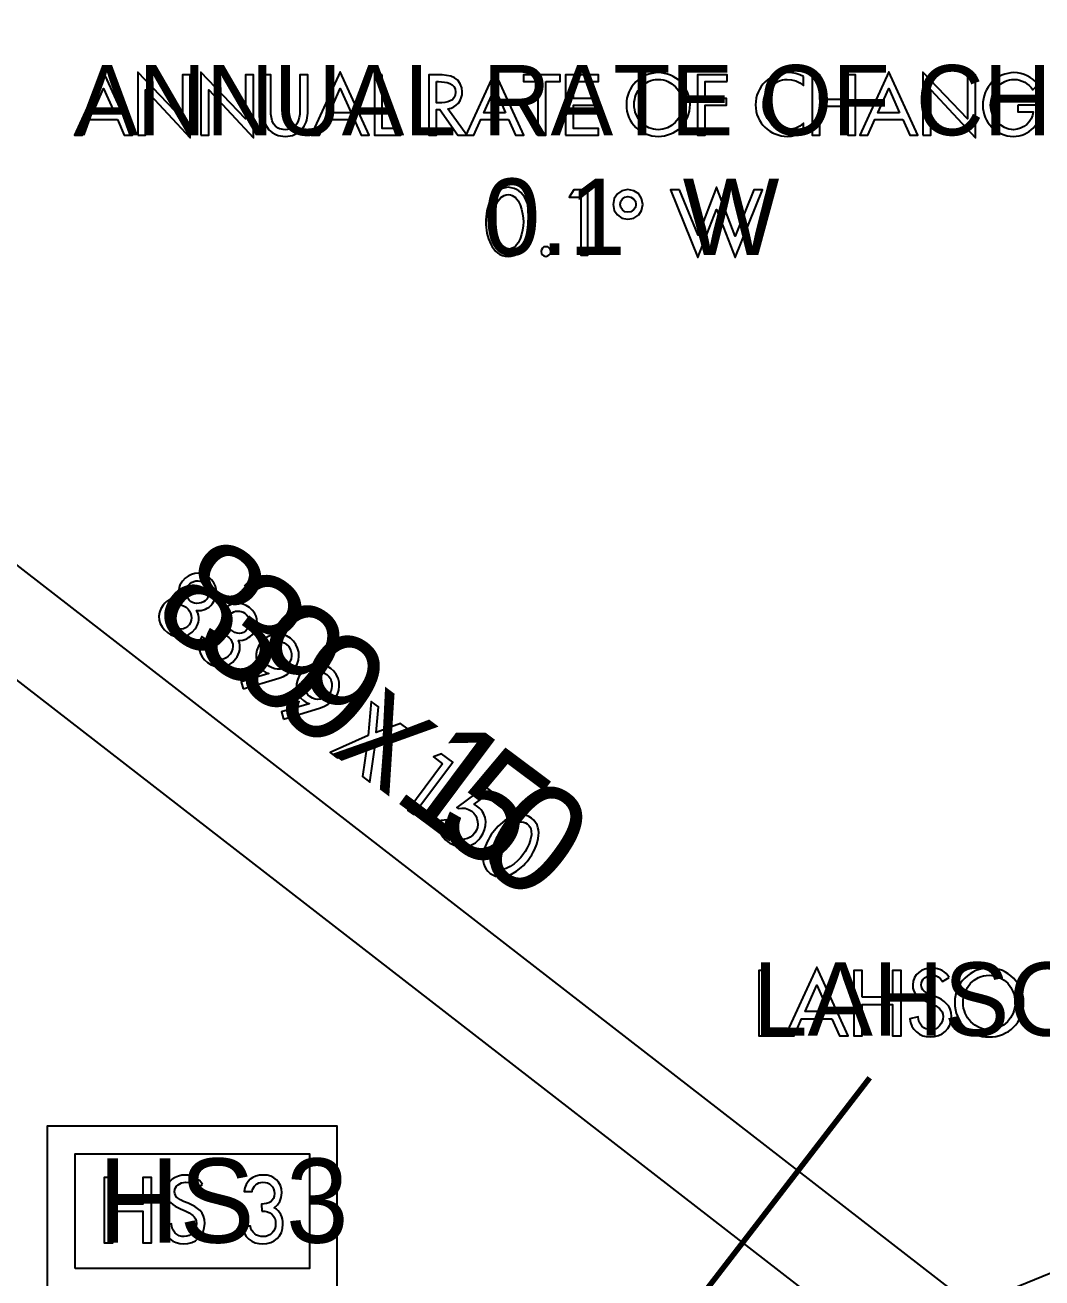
# Model space of a CAD drawing. Extents: x 0.08 to 5.7, y 0.31 to 7.95.
# Drawn here: x 2.559 to 3.551, y 3.795 to 5.017 of the extents above; entities that cross this region are included whole.
import ezdxf

# ---------------------------------------------------------------- set-up
doc = ezdxf.new("R2010")
doc.units = 0
doc.layers.get('0').update_dxf_attribs({"linetype": 'CONTINUOUS'})

msp = doc.modelspace()

# ---------------------------------------------------------------- linework, layer by layer
at = {"color": 0}
for points in [[(4.39914, 3.05724), (0.432943, 6.13363), (0.378907, 6.06267), (4.34625, 2.98628)], [(2.64947, 4.92513), (2.65608, 4.90989), (2.66417, 4.90989), (2.63585, 4.97179), (2.60736, 4.90989), (2.6154, 4.90989), (2.62207, 4.92513), (2.64947, 4.92513)], [(2.66917, 4.90989), (2.67681, 4.90989), (2.67681, 4.95432), (2.72043, 4.9075), (2.72043, 4.96875), (2.71278, 4.96875), (2.71278, 4.92583), (2.66917, 4.97151), (2.66917, 4.90989)], [(2.73085, 4.90989), (2.7385, 4.90989), (2.7385, 4.95432), (2.78207, 4.9075), (2.78207, 4.96875), (2.77447, 4.96875), (2.77447, 4.92583), (2.73085, 4.97151), (2.73085, 4.90989)], [(2.79139, 4.96875), (2.79139, 4.93153), (2.79139, 4.92914), (2.79167, 4.92681), (2.79221, 4.92458), (2.79292, 4.92253), (2.79471, 4.91862), (2.79719, 4.91525), (2.80029, 4.91249), (2.80404, 4.91054), (2.8061, 4.90972), (2.80832, 4.90918), (2.81071, 4.9089), (2.81321, 4.90875), (2.81554, 4.9089), (2.81793, 4.90918), (2.82015, 4.90972), (2.82221, 4.91054), (2.82596, 4.91249), (2.82915, 4.91525), (2.83165, 4.91862), (2.8335, 4.92253), (2.83415, 4.92458), (2.83458, 4.92681), (2.83485, 4.92914), (2.83501, 4.93153), (2.83501, 4.96875), (2.82736, 4.96875), (2.82736, 4.93403), (2.82721, 4.93039), (2.82667, 4.92708), (2.82585, 4.92389), (2.82443, 4.92096), (2.82264, 4.91872), (2.82015, 4.91694), (2.81862, 4.91624), (2.81694, 4.91569), (2.81515, 4.91542), (2.81321, 4.91525), (2.81108, 4.91542), (2.80931, 4.91569), (2.80761, 4.91624), (2.8061, 4.91694), (2.80376, 4.91872), (2.80181, 4.92096), (2.8004, 4.92389), (2.79958, 4.92708), (2.79915, 4.93039), (2.79904, 4.93403), (2.79904, 4.96875), (2.79139, 4.96875)], [(2.88043, 4.92513), (2.88721, 4.90989), (2.89513, 4.90989), (2.86681, 4.97179), (2.83849, 4.90989), (2.8464, 4.90989), (2.85319, 4.92513), (2.88043, 4.92513)], [(2.90776, 4.96875), (2.90013, 4.96875), (2.90013, 4.90989), (2.92583, 4.90989), (2.92583, 4.91639), (2.90776, 4.91639), (2.90776, 4.96875)], [(2.97179, 4.93571), (2.97487, 4.93642), (2.97765, 4.93767), (2.97999, 4.93929), (2.9821, 4.94125), (2.98361, 4.94374), (2.98486, 4.9464), (2.98557, 4.94933), (2.98583, 4.95221), (2.98529, 4.95628), (2.98389, 4.96012), (2.98156, 4.96349), (2.97835, 4.96599), (2.97461, 4.9675), (2.97054, 4.96832), (2.96636, 4.96875), (2.96235, 4.96875), (2.95307, 4.96875), (2.95307, 4.90989), (2.96072, 4.90989), (2.96072, 4.935), (2.96386, 4.935), (2.98156, 4.90989), (2.99029, 4.90989), (2.97179, 4.93571)], [(3.03108, 4.92513), (3.03792, 4.90989), (3.04585, 4.90989), (3.01753, 4.97179), (2.98915, 4.90989), (2.99707, 4.90989), (3.0039, 4.92513), (3.03108, 4.92513)], [(3.06722, 4.96224), (3.08128, 4.96224), (3.08128, 4.96875), (3.04557, 4.96875), (3.04557, 4.96224), (3.05957, 4.96224), (3.05957, 4.90989), (3.06722, 4.90989), (3.06722, 4.96224)], [(3.08664, 4.90989), (3.11876, 4.90989), (3.11876, 4.91639), (3.09429, 4.91639), (3.09429, 4.93929), (3.11806, 4.93929), (3.11806, 4.94586), (3.09429, 4.94586), (3.09429, 4.96224), (3.11876, 4.96224), (3.11876, 4.96875), (3.08664, 4.96875), (3.08664, 4.90989)], [(3.17692, 4.97097), (3.17389, 4.97081), (3.17085, 4.97026), (3.16792, 4.96957), (3.16499, 4.96847), (3.16237, 4.96724), (3.15972, 4.96571), (3.15733, 4.96386), (3.15517, 4.96197), (3.15321, 4.95975), (3.15126, 4.95736), (3.14974, 4.95469), (3.14849, 4.9521), (3.14735, 4.94917), (3.14654, 4.94613), (3.14611, 4.94303), (3.146, 4.93989), (3.14611, 4.93653), (3.14654, 4.93332), (3.14735, 4.93028), (3.14833, 4.92736), (3.14974, 4.92469), (3.15126, 4.9221), (3.15306, 4.91971), (3.15517, 4.91749), (3.15733, 4.91558), (3.15972, 4.9139), (3.16222, 4.91238), (3.16499, 4.91114), (3.16775, 4.91015), (3.17085, 4.90929), (3.17389, 4.9089), (3.17692, 4.90875), (3.18012, 4.9089), (3.18321, 4.90929), (3.18608, 4.91015), (3.18901, 4.91114), (3.19168, 4.91238), (3.19428, 4.9139), (3.19667, 4.91558), (3.19889, 4.91749), (3.20096, 4.91971), (3.20281, 4.9221), (3.20432, 4.92469), (3.20557, 4.92736), (3.20665, 4.93028), (3.20751, 4.93332), (3.2079, 4.93653), (3.20806, 4.93989), (3.2079, 4.94303), (3.20736, 4.94613), (3.20665, 4.94917), (3.20557, 4.9521), (3.20432, 4.95469), (3.20264, 4.95736), (3.20085, 4.95975), (3.19889, 4.96197), (3.19667, 4.96386), (3.19417, 4.96571), (3.19168, 4.96724), (3.18892, 4.96847), (3.18608, 4.96957), (3.18321, 4.97026), (3.18012, 4.97081), (3.17692, 4.97097)], [(3.17692, 4.91525), (3.17458, 4.91542), (3.17236, 4.91585), (3.17014, 4.91639), (3.16792, 4.91721), (3.16401, 4.91943), (3.16054, 4.92236), (3.15767, 4.926), (3.15543, 4.93012), (3.15457, 4.93251), (3.15403, 4.93485), (3.1536, 4.93733), (3.1536, 4.93989), (3.1536, 4.94239), (3.15403, 4.94472), (3.15457, 4.9471), (3.15528, 4.94933), (3.15733, 4.95344), (3.16015, 4.95708), (3.16347, 4.96012), (3.16749, 4.96251), (3.16971, 4.96332), (3.1721, 4.96386), (3.17443, 4.96431), (3.17692, 4.96446), (3.17958, 4.96431), (3.18197, 4.96386), (3.18431, 4.96332), (3.18653, 4.96251), (3.19043, 4.96012), (3.1939, 4.95708), (3.19667, 4.95344), (3.19874, 4.94933), (3.19943, 4.9471), (3.19997, 4.94472), (3.20031, 4.94239), (3.20042, 4.93989), (3.20031, 4.93733), (3.19997, 4.93485), (3.19933, 4.93251), (3.19862, 4.93012), (3.1964, 4.926), (3.19347, 4.92236), (3.19, 4.91943), (3.18599, 4.91721), (3.18386, 4.91639), (3.18164, 4.91585), (3.17931, 4.91542), (3.17692, 4.91525)], [(3.24414, 4.96224), (3.24414, 4.96875), (3.21528, 4.96875), (3.21528, 4.90989), (3.22293, 4.90989), (3.22293, 4.93929), (3.24349, 4.93929), (3.24349, 4.94586), (3.22293, 4.94586), (3.22293, 4.96224), (3.24414, 4.96224)], [(3.31862, 4.96707), (3.31515, 4.96875), (3.31142, 4.97), (3.30751, 4.97071), (3.3036, 4.97097), (3.3004, 4.97081), (3.29736, 4.97026), (3.29432, 4.96957), (3.29139, 4.96847), (3.28863, 4.96724), (3.28597, 4.96571), (3.28347, 4.96386), (3.28125, 4.96197), (3.27919, 4.95975), (3.27735, 4.95736), (3.27582, 4.95469), (3.27447, 4.95193), (3.27333, 4.949), (3.27262, 4.94596), (3.27208, 4.94276), (3.27192, 4.93956), (3.27208, 4.93625), (3.27262, 4.93321), (3.27333, 4.93028), (3.27447, 4.92736), (3.27572, 4.92469), (3.27735, 4.9221), (3.27919, 4.91971), (3.28108, 4.91764), (3.28331, 4.91569), (3.28581, 4.9139), (3.28836, 4.91238), (3.29112, 4.91114), (3.29389, 4.91015), (3.29682, 4.90944), (3.29986, 4.9089), (3.30306, 4.90875), (3.30697, 4.90901), (3.31108, 4.90989), (3.315, 4.91114), (3.31862, 4.91276), (3.31862, 4.92156), (3.31515, 4.91889), (3.31125, 4.91694), (3.30707, 4.91569), (3.30279, 4.91525), (3.3004, 4.91542), (3.29807, 4.91585), (3.29568, 4.91639), (3.29363, 4.91721), (3.28961, 4.9196), (3.28624, 4.92264), (3.28347, 4.92626), (3.28142, 4.93039), (3.28054, 4.93261), (3.28, 4.935), (3.27974, 4.93733), (3.27957, 4.93972), (3.27974, 4.94222), (3.28, 4.94472), (3.28054, 4.94694), (3.28142, 4.94933), (3.28347, 4.95344), (3.28624, 4.95708), (3.28971, 4.96012), (3.29372, 4.96235), (3.29585, 4.96322), (3.29818, 4.96386), (3.30057, 4.96431), (3.3029, 4.96446), (3.30707, 4.96403), (3.31125, 4.96289), (3.31515, 4.96099), (3.31862, 4.9585), (3.31862, 4.96707)], [(3.33475, 4.94472), (3.33475, 4.96875), (3.3271, 4.96875), (3.3271, 4.90989), (3.33475, 4.90989), (3.33475, 4.93821), (3.36193, 4.93821), (3.36193, 4.90989), (3.36957, 4.90989), (3.36957, 4.96875), (3.36193, 4.96875), (3.36193, 4.94472), (3.33475, 4.94472)], [(3.41558, 4.92513), (3.42236, 4.90989), (3.43028, 4.90989), (3.40196, 4.97179), (3.37358, 4.90989), (3.38151, 4.90989), (3.38835, 4.92513), (3.41558, 4.92513)], [(3.43528, 4.90989), (3.44293, 4.90989), (3.44293, 4.95432), (3.48654, 4.9075), (3.48654, 4.96875), (3.47889, 4.96875), (3.47889, 4.92583), (3.43528, 4.97151), (3.43528, 4.90989)], [(3.52778, 4.93929), (3.52778, 4.93278), (3.54275, 4.93278), (3.54221, 4.92931), (3.54085, 4.926), (3.53901, 4.92307), (3.53651, 4.92042), (3.53364, 4.91835), (3.53043, 4.91667), (3.52724, 4.91569), (3.52376, 4.91525), (3.52154, 4.91542), (3.51915, 4.91585), (3.51708, 4.9165), (3.51497, 4.91737), (3.51112, 4.91971), (3.50776, 4.92264), (3.50515, 4.92626), (3.50304, 4.93028), (3.50179, 4.93457), (3.50125, 4.93918), (3.50142, 4.94168), (3.50179, 4.94428), (3.50239, 4.94667), (3.50304, 4.949), (3.50515, 4.95318), (3.50792, 4.95692), (3.51139, 4.96012), (3.51531, 4.96235), (3.51753, 4.96322), (3.51975, 4.96386), (3.52192, 4.96431), (3.52447, 4.96446), (3.52707, 4.96419), (3.52957, 4.9636), (3.53207, 4.96278), (3.53456, 4.96164), (3.53678, 4.96012), (3.53901, 4.95833), (3.54085, 4.95638), (3.54264, 4.95432), (3.54736, 4.95942), (3.54531, 4.96208), (3.54275, 4.96446), (3.53999, 4.96636), (3.53711, 4.96804), (3.53401, 4.96929), (3.53071, 4.97017), (3.5275, 4.97071), (3.52403, 4.97097), (3.521, 4.97071), (3.51807, 4.97026), (3.51514, 4.96946), (3.51238, 4.96847), (3.5096, 4.96707), (3.50711, 4.96556), (3.50472, 4.96376), (3.50265, 4.96164), (3.50071, 4.95931), (3.49892, 4.95692), (3.49735, 4.95432), (3.4961, 4.95156), (3.49501, 4.94846), (3.49431, 4.94542), (3.49376, 4.94222), (3.4936, 4.93892), (3.49376, 4.93599), (3.49431, 4.93306), (3.49501, 4.93012), (3.49599, 4.92736), (3.49724, 4.92469), (3.49875, 4.92236), (3.50054, 4.91997), (3.50239, 4.91775), (3.50456, 4.91585), (3.50678, 4.91401), (3.50933, 4.91249), (3.51183, 4.91124), (3.5146, 4.91015), (3.51736, 4.90944), (3.52029, 4.9089), (3.52333, 4.90875), (3.52626, 4.9089), (3.52919, 4.90929), (3.53179, 4.91), (3.53429, 4.91097), (3.53678, 4.91211), (3.53901, 4.91347), (3.54096, 4.91515), (3.54292, 4.91694), (3.5446, 4.91889), (3.54611, 4.92111), (3.54736, 4.92333), (3.54844, 4.92583), (3.54932, 4.9285), (3.54986, 4.93126), (3.55029, 4.93403), (3.5504, 4.93707), (3.5504, 4.93929), (3.52778, 4.93929)], [(2.64638, 4.93164), (2.62528, 4.93164), (2.63585, 4.95557), (2.64638, 4.93164)], [(2.87739, 4.93164), (2.85622, 4.93164), (2.86681, 4.95557), (2.87739, 4.93164)], [(2.96072, 4.96224), (2.96278, 4.96224), (2.96556, 4.96208), (2.96847, 4.96181), (2.97125, 4.96137), (2.97374, 4.96039), (2.97597, 4.95915), (2.97775, 4.95736), (2.97889, 4.95503), (2.97933, 4.95193), (2.97889, 4.94889), (2.97775, 4.9465), (2.97613, 4.94461), (2.97401, 4.94336), (2.97168, 4.94239), (2.96892, 4.94179), (2.96599, 4.94151), (2.96306, 4.94151), (2.96072, 4.94151), (2.96072, 4.96224)], [(3.02806, 4.93164), (3.00694, 4.93164), (3.01753, 4.95557), (3.02806, 4.93164)], [(3.41249, 4.93164), (3.39139, 4.93164), (3.40196, 4.95557), (3.41249, 4.93164)], [(3.03071, 4.79167), (3.03364, 4.79194), (3.03624, 4.79264), (3.03874, 4.79362), (3.04096, 4.79514), (3.04308, 4.79682), (3.04471, 4.79889), (3.04639, 4.80111), (3.04779, 4.8035), (3.04986, 4.80886), (3.05138, 4.81446), (3.05192, 4.81722), (3.05225, 4.81999), (3.05251, 4.82264), (3.05251, 4.82514), (3.05251, 4.82781), (3.05225, 4.8304), (3.05192, 4.83317), (3.05138, 4.8361), (3.05003, 4.84169), (3.04779, 4.84706), (3.04639, 4.84961), (3.04486, 4.85178), (3.04308, 4.85389), (3.04096, 4.85558), (3.03874, 4.8571), (3.0364, 4.85807), (3.03364, 4.85872), (3.03071, 4.85906), (3.02761, 4.85872), (3.02501, 4.85807), (3.02251, 4.8571), (3.02029, 4.85558), (3.01833, 4.85389), (3.01654, 4.85178), (3.01486, 4.84961), (3.01346, 4.84706), (3.01139, 4.84169), (3.00987, 4.8361), (3.00944, 4.83317), (3.009, 4.8304), (3.0089, 4.82781), (3.00874, 4.82514), (3.0089, 4.82264), (3.009, 4.81999), (3.00944, 4.81722), (3.00987, 4.81446), (3.01139, 4.80886), (3.01361, 4.8035), (3.01497, 4.80111), (3.01654, 4.79889), (3.01833, 4.79682), (3.02029, 4.79514), (3.02251, 4.79362), (3.02501, 4.79264), (3.02778, 4.79194), (3.03071, 4.79167)], [(3.1014, 4.84961), (3.1014, 4.79292), (3.10846, 4.79292), (3.10846, 4.85667), (3.09472, 4.85667), (3.09028, 4.84961), (3.1014, 4.84961)], [(3.14751, 4.85682), (3.14165, 4.85568), (3.13721, 4.85275), (3.13417, 4.84819), (3.13319, 4.84233), (3.13417, 4.83653), (3.13721, 4.83208), (3.14165, 4.82904), (3.14751, 4.82807), (3.15332, 4.82904), (3.15793, 4.83208), (3.16081, 4.83653), (3.16194, 4.84233), (3.16081, 4.84819), (3.15793, 4.85275), (3.15332, 4.85568), (3.14751, 4.85682)], [(3.19775, 4.85667), (3.18901, 4.85667), (3.21571, 4.79058), (3.23389, 4.83751), (3.25206, 4.79058), (3.27875, 4.85667), (3.27013, 4.85667), (3.25206, 4.81125), (3.23389, 4.85906), (3.21582, 4.81222), (3.19775, 4.85667)], [(3.03071, 4.85194), (3.03276, 4.85178), (3.03456, 4.85113), (3.03624, 4.85026), (3.03776, 4.84901), (3.04042, 4.84581), (3.04237, 4.84196), (3.04372, 4.83762), (3.04471, 4.83317), (3.04531, 4.82904), (3.04542, 4.82531), (3.04531, 4.8215), (3.04471, 4.81739), (3.04372, 4.81304), (3.04237, 4.80875), (3.04042, 4.80485), (3.03776, 4.80165), (3.03624, 4.8004), (3.03456, 4.79958), (3.03276, 4.79904), (3.03071, 4.79878), (3.0286, 4.79904), (3.02669, 4.79958), (3.02501, 4.8004), (3.02349, 4.80165), (3.021, 4.80485), (3.01887, 4.80875), (3.01753, 4.81304), (3.01654, 4.81739), (3.01611, 4.8215), (3.01585, 4.82531), (3.01611, 4.82904), (3.01654, 4.83317), (3.01753, 4.83762), (3.01887, 4.84196), (3.021, 4.84581), (3.02349, 4.84901), (3.02501, 4.85026), (3.02669, 4.85113), (3.0286, 4.85178), (3.03071, 4.85194)], [(3.14751, 4.83475), (3.14458, 4.83529), (3.14208, 4.83697), (3.1404, 4.83931), (3.13986, 4.84233), (3.1404, 4.84543), (3.14208, 4.84793), (3.14458, 4.84961), (3.14751, 4.85015), (3.15039, 4.84961), (3.15294, 4.84793), (3.15474, 4.84543), (3.15528, 4.84233), (3.15474, 4.83931), (3.15294, 4.83697), (3.15039, 4.83529), (3.14751, 4.83475)], [(3.06739, 4.80111), (3.06554, 4.80083), (3.06401, 4.79969), (3.06304, 4.79818), (3.06267, 4.79639), (3.06304, 4.7946), (3.06401, 4.79308), (3.06554, 4.7921), (3.06739, 4.79167), (3.06928, 4.7921), (3.07069, 4.79308), (3.07183, 4.7946), (3.0721, 4.79639), (3.07183, 4.79818), (3.07069, 4.79969), (3.06928, 4.80083), (3.06739, 4.80111)], [(2.6939, 4.45139), (2.69168, 4.44775), (2.69043, 4.44417), (2.68989, 4.44043), (2.69015, 4.43679), (2.69114, 4.43332), (2.69293, 4.43012), (2.69526, 4.42725), (2.69819, 4.42458), (2.70156, 4.42236), (2.70514, 4.42096), (2.70876, 4.42031), (2.71235, 4.42031), (2.71582, 4.42111), (2.71918, 4.42264), (2.72239, 4.42486), (2.72515, 4.42806), (2.72651, 4.43012), (2.72749, 4.43224), (2.72835, 4.43457), (2.72874, 4.43679), (2.72874, 4.43918), (2.72846, 4.44151), (2.72775, 4.44374), (2.72667, 4.44596), (2.73113, 4.44596), (2.73529, 4.44721), (2.73708, 4.44819), (2.73888, 4.44943), (2.74056, 4.45096), (2.74208, 4.45281), (2.74414, 4.45611), (2.74544, 4.45958), (2.74599, 4.46306), (2.74582, 4.46653), (2.74501, 4.46983), (2.74349, 4.47304), (2.74126, 4.47597), (2.7385, 4.47846), (2.73514, 4.48042), (2.73182, 4.48182), (2.72835, 4.48236), (2.72487, 4.48221), (2.72151, 4.48122), (2.71832, 4.47971), (2.71544, 4.47765), (2.71278, 4.47472), (2.71153, 4.47276), (2.71039, 4.47071), (2.70975, 4.46858), (2.70931, 4.46653), (2.70931, 4.46224), (2.71039, 4.45806), (2.70806, 4.4585), (2.70568, 4.4585), (2.70344, 4.45806), (2.70122, 4.45736), (2.69917, 4.45628), (2.69721, 4.45486), (2.69553, 4.45318), (2.6939, 4.45139)], [(2.73415, 4.47276), (2.73583, 4.47125), (2.73708, 4.46957), (2.73807, 4.4675), (2.7385, 4.46544), (2.73861, 4.46332), (2.73833, 4.4611), (2.73762, 4.45904), (2.73654, 4.45708), (2.73503, 4.45557), (2.73335, 4.45443), (2.73122, 4.45361), (2.72917, 4.45307), (2.72694, 4.4529), (2.72472, 4.45318), (2.72265, 4.45378), (2.72081, 4.45486), (2.71929, 4.45628), (2.71821, 4.45806), (2.71733, 4.46012), (2.71679, 4.46235), (2.71669, 4.46457), (2.71696, 4.46669), (2.7175, 4.46875), (2.71847, 4.47043), (2.72, 4.47206), (2.72179, 4.47347), (2.7239, 4.47428), (2.72597, 4.47488), (2.72808, 4.47499), (2.73025, 4.47461), (2.73236, 4.4739), (2.73415, 4.47276)], [(2.71653, 4.44917), (2.71832, 4.44749), (2.71972, 4.44553), (2.72081, 4.44347), (2.7214, 4.44125), (2.72168, 4.43892), (2.7214, 4.43653), (2.72071, 4.43431), (2.71946, 4.43224), (2.71778, 4.43056), (2.71582, 4.42931), (2.71376, 4.42833), (2.71137, 4.4279), (2.70904, 4.4279), (2.70665, 4.42817), (2.70443, 4.42904), (2.70247, 4.43012), (2.70068, 4.43181), (2.69933, 4.43375), (2.69835, 4.43582), (2.69764, 4.43821), (2.69749, 4.44054), (2.69764, 4.44276), (2.69835, 4.44499), (2.6996, 4.4471), (2.70122, 4.44889), (2.70318, 4.45014), (2.70529, 4.45111), (2.70763, 4.45156), (2.71001, 4.45156), (2.71224, 4.45122), (2.71446, 4.45042), (2.71653, 4.44917)], [(2.75586, 4.42139), (2.75803, 4.4196), (2.75987, 4.41764), (2.76112, 4.41558), (2.76183, 4.41319), (2.7621, 4.41081), (2.76167, 4.40831), (2.76069, 4.40582), (2.75933, 4.40332), (2.75749, 4.40153), (2.75553, 4.40001), (2.75347, 4.39903), (2.75125, 4.39833), (2.74892, 4.39822), (2.74653, 4.39849), (2.74414, 4.39931), (2.74197, 4.40072), (2.74029, 4.40224), (2.73888, 4.40386), (2.73779, 4.40582), (2.73693, 4.40776), (2.73665, 4.40989), (2.73665, 4.41211), (2.73708, 4.41417), (2.73807, 4.41624), (2.73182, 4.42085), (2.73014, 4.41749), (2.729, 4.41401), (2.72889, 4.41054), (2.72933, 4.40707), (2.73042, 4.40375), (2.73221, 4.40072), (2.73443, 4.39789), (2.73719, 4.3954), (2.74083, 4.39318), (2.74447, 4.39165), (2.74804, 4.39094), (2.75179, 4.39094), (2.75526, 4.39182), (2.75874, 4.39333), (2.76183, 4.39567), (2.76471, 4.39887), (2.76611, 4.40099), (2.76719, 4.40321), (2.76818, 4.40528), (2.76878, 4.40767), (2.76887, 4.40989), (2.76878, 4.41222), (2.76833, 4.41461), (2.76753, 4.41683), (2.77165, 4.4171), (2.77556, 4.41846), (2.77735, 4.4196), (2.77903, 4.42085), (2.78071, 4.42236), (2.78207, 4.42415), (2.78418, 4.42751), (2.78543, 4.43083), (2.78581, 4.43419), (2.78554, 4.4375), (2.78472, 4.44069), (2.78304, 4.44363), (2.78097, 4.4464), (2.77821, 4.44889), (2.77501, 4.45096), (2.77181, 4.45236), (2.76861, 4.45307), (2.7654, 4.45318), (2.76221, 4.45264), (2.75917, 4.45139), (2.75624, 4.4496), (2.75331, 4.4471), (2.75971, 4.44239), (2.76124, 4.44363), (2.76292, 4.44461), (2.7646, 4.44526), (2.76639, 4.44553), (2.76833, 4.44553), (2.77013, 4.44515), (2.77192, 4.44444), (2.77376, 4.44336), (2.77539, 4.44179), (2.77681, 4.44), (2.77761, 4.43821), (2.77821, 4.43608), (2.77832, 4.43403), (2.77806, 4.43197), (2.77724, 4.42985), (2.7761, 4.4279), (2.77431, 4.426), (2.77235, 4.42458), (2.77029, 4.42389), (2.76833, 4.42361), (2.76611, 4.42389), (2.76406, 4.42469), (2.76193, 4.42583), (2.75987, 4.42725), (2.75586, 4.42139)], [(2.77192, 4.36957), (2.80697, 4.38015), (2.81142, 4.38178), (2.81543, 4.384), (2.81739, 4.38525), (2.81928, 4.38667), (2.82096, 4.38835), (2.82249, 4.39014), (2.8246, 4.39378), (2.82596, 4.39751), (2.82639, 4.40153), (2.82622, 4.40554), (2.82514, 4.40944), (2.82346, 4.41303), (2.82113, 4.41624), (2.81819, 4.41906), (2.81446, 4.42122), (2.81071, 4.42253), (2.80664, 4.42307), (2.80279, 4.4229), (2.79889, 4.42182), (2.79514, 4.41997), (2.79194, 4.41749), (2.78901, 4.41428), (2.78694, 4.41114), (2.78554, 4.4075), (2.78472, 4.40386), (2.78472, 4.40012), (2.78526, 4.39654), (2.78651, 4.39318), (2.78863, 4.38997), (2.79139, 4.38737), (2.79417, 4.38569), (2.7971, 4.38471), (2.7971, 4.38444), (2.77001, 4.37651), (2.77192, 4.36957)], [(2.79779, 4.39154), (2.79585, 4.39318), (2.79443, 4.39529), (2.79335, 4.39762), (2.79264, 4.40012), (2.79237, 4.40278), (2.79264, 4.40554), (2.79346, 4.40804), (2.79497, 4.41054), (2.79682, 4.41249), (2.79904, 4.41401), (2.80138, 4.41515), (2.80404, 4.41569), (2.80664, 4.41585), (2.80946, 4.41542), (2.81196, 4.41444), (2.81446, 4.41292), (2.81625, 4.41124), (2.81765, 4.40901), (2.81862, 4.40668), (2.81917, 4.40419), (2.81928, 4.40153), (2.8189, 4.39887), (2.81803, 4.39654), (2.81668, 4.39432), (2.815, 4.39236), (2.81293, 4.39085), (2.81054, 4.3896), (2.80806, 4.38889), (2.80556, 4.38872), (2.8029, 4.38906), (2.80029, 4.38997), (2.79779, 4.39154)], [(2.81125, 4.34011), (2.8464, 4.35086), (2.85069, 4.35249), (2.85487, 4.3546), (2.85682, 4.35585), (2.85861, 4.35721), (2.86029, 4.35889), (2.86182, 4.36068), (2.86404, 4.36431), (2.86529, 4.36822), (2.86583, 4.37207), (2.86556, 4.37608), (2.86458, 4.37999), (2.8629, 4.38363), (2.86057, 4.38683), (2.85747, 4.3896), (2.85389, 4.39182), (2.84999, 4.39318), (2.84614, 4.39378), (2.84207, 4.39344), (2.83822, 4.39253), (2.83458, 4.39068), (2.83128, 4.38818), (2.82835, 4.38499), (2.82639, 4.38167), (2.82497, 4.37819), (2.82417, 4.37446), (2.824, 4.37071), (2.8246, 4.36708), (2.82596, 4.36376), (2.8279, 4.36068), (2.83083, 4.35807), (2.8335, 4.35622), (2.83653, 4.35525), (2.83653, 4.35499), (2.80931, 4.34722), (2.81125, 4.34011)], [(2.83708, 4.36208), (2.83529, 4.36376), (2.83376, 4.36583), (2.83263, 4.36822), (2.83192, 4.37082), (2.83182, 4.37349), (2.83208, 4.37608), (2.8329, 4.37875), (2.83431, 4.38113), (2.83626, 4.38303), (2.83832, 4.3846), (2.84082, 4.38569), (2.84347, 4.38624), (2.84614, 4.38639), (2.84874, 4.38596), (2.8514, 4.38499), (2.85374, 4.38363), (2.85568, 4.38178), (2.8571, 4.37972), (2.85807, 4.37722), (2.85861, 4.37472), (2.85861, 4.37207), (2.85835, 4.36957), (2.85747, 4.36708), (2.85613, 4.36486), (2.85433, 4.3629), (2.85238, 4.36139), (2.84999, 4.36029), (2.8475, 4.3596), (2.84483, 4.35932), (2.84224, 4.35969), (2.83957, 4.36057), (2.83708, 4.36208)], [(2.89415, 4.32417), (2.85682, 4.30761), (2.86388, 4.30236), (2.89318, 4.31543), (2.88846, 4.28401), (2.89556, 4.2786), (2.90136, 4.31874), (2.93294, 4.3304), (2.92567, 4.33583), (2.90181, 4.3271), (2.90419, 4.35194), (2.89692, 4.35721), (2.89415, 4.32417)], [(2.96653, 4.29656), (2.93261, 4.25097), (2.93832, 4.24681), (2.97651, 4.2979), (2.96544, 4.3061), (2.95763, 4.30317), (2.96653, 4.29656)], [(3.02414, 4.25347), (3.02849, 4.25917), (3.00819, 4.27414), (2.98068, 4.25375), (2.98193, 4.25293), (2.98529, 4.25331), (2.98876, 4.25304), (2.99197, 4.25196), (2.99501, 4.25028), (2.99724, 4.24821), (2.99892, 4.24571), (3.00017, 4.24306), (3.00082, 4.24013), (3.00097, 4.23719), (3.00071, 4.23432), (2.99972, 4.23156), (2.99821, 4.229), (2.9961, 4.22667), (2.9936, 4.22488), (2.99083, 4.22364), (2.98807, 4.22276), (2.98503, 4.22265), (2.9821, 4.22304), (2.97917, 4.22401), (2.9764, 4.22569), (2.97487, 4.22721), (2.97331, 4.22889), (2.97222, 4.23085), (2.97125, 4.23292), (2.97054, 4.23514), (2.97026, 4.23753), (2.97026, 4.23958), (2.97071, 4.24181), (2.96263, 4.24083), (2.96235, 4.2379), (2.96263, 4.23503), (2.96332, 4.23221), (2.96431, 4.22944), (2.96571, 4.22694), (2.9675, 4.22444), (2.96946, 4.22239), (2.97168, 4.22043), (2.97374, 4.21903), (2.97586, 4.21793), (2.97792, 4.21696), (2.97999, 4.21625), (2.98432, 4.21544), (2.98861, 4.21544), (2.99278, 4.21636), (2.99681, 4.21821), (2.99858, 4.21946), (3.00043, 4.22097), (3.00206, 4.22265), (3.00375, 4.22461), (3.00597, 4.22819), (3.00765, 4.2321), (3.00863, 4.23628), (3.00874, 4.24029), (3.00819, 4.24414), (3.00667, 4.24804), (3.00553, 4.24972), (3.00429, 4.25142), (3.00276, 4.25304), (3.00108, 4.25444), (2.99735, 4.25694), (3.00846, 4.26514), (3.02414, 4.25347)], [(3.01307, 4.18946), (3.01557, 4.18793), (3.01818, 4.18679), (3.02083, 4.18625), (3.02349, 4.18599), (3.0261, 4.18625), (3.02875, 4.18679), (3.03125, 4.18767), (3.0339, 4.18875), (3.03874, 4.19168), (3.04335, 4.19526), (3.04542, 4.19721), (3.04736, 4.19933), (3.04904, 4.20122), (3.05067, 4.20335), (3.05208, 4.2054), (3.0536, 4.20763), (3.05501, 4.21012), (3.05626, 4.21262), (3.05849, 4.21804), (3.06, 4.22364), (3.06028, 4.2264), (3.06044, 4.22917), (3.06011, 4.23193), (3.05957, 4.23443), (3.05875, 4.23693), (3.05735, 4.23931), (3.05556, 4.24154), (3.05333, 4.24349), (3.05083, 4.24501), (3.04833, 4.2461), (3.04568, 4.24681), (3.04308, 4.24696), (3.04042, 4.24669), (3.03765, 4.2461), (3.03515, 4.24528), (3.0325, 4.24414), (3.0275, 4.2411), (3.02306, 4.23753), (3.021, 4.23557), (3.01904, 4.23346), (3.01719, 4.23139), (3.01557, 4.22944), (3.01417, 4.22738), (3.01281, 4.22515), (3.01139, 4.22265), (3.00999, 4.22017), (3.00792, 4.21474), (3.00651, 4.20915), (3.00612, 4.20638), (3.00612, 4.20361), (3.00624, 4.20096), (3.00678, 4.19835), (3.00776, 4.19596), (3.00917, 4.19363), (3.01085, 4.19151), (3.01307, 4.18946)], [(3.04915, 4.23779), (3.05067, 4.23639), (3.05181, 4.23486), (3.05263, 4.23307), (3.05317, 4.23112), (3.05333, 4.22711), (3.05251, 4.22276), (3.05111, 4.21847), (3.04915, 4.21431), (3.0471, 4.21072), (3.04497, 4.20763), (3.04264, 4.20469), (3.03971, 4.20167), (3.0364, 4.19874), (3.03267, 4.19613), (3.02875, 4.19417), (3.02485, 4.19319), (3.02289, 4.19319), (3.021, 4.19347), (3.01915, 4.19417), (3.01736, 4.19515), (3.01585, 4.1965), (3.0146, 4.19819), (3.01372, 4.19987), (3.01335, 4.20182), (3.01318, 4.20583), (3.01389, 4.21012), (3.01531, 4.21446), (3.01719, 4.21847), (3.01932, 4.22222), (3.02138, 4.22526), (3.02376, 4.22808), (3.02669, 4.23112), (3.03, 4.23415), (3.03375, 4.23682), (3.03765, 4.23876), (3.04167, 4.23975), (3.04363, 4.23986), (3.04557, 4.23958), (3.04736, 4.23888), (3.04915, 4.23779)], [(3.3464, 4.04753), (3.35374, 4.03097), (3.36236, 4.03097), (3.33165, 4.09804), (3.301, 4.03097), (3.30957, 4.03097), (3.31694, 4.04753), (3.3464, 4.04753)], [(3.46099, 4.08778), (3.45942, 4.09), (3.45779, 4.09179), (3.45594, 4.09347), (3.45389, 4.09472), (3.45182, 4.09581), (3.44943, 4.09651), (3.44694, 4.09694), (3.44428, 4.09722), (3.44069, 4.09694), (3.43722, 4.09614), (3.43403, 4.09472), (3.43126, 4.09293), (3.42876, 4.09056), (3.42692, 4.08778), (3.42567, 4.08442), (3.42529, 4.08068), (3.42557, 4.07747), (3.42638, 4.07471), (3.42779, 4.07237), (3.42958, 4.07015), (3.43164, 4.06836), (3.43419, 4.06679), (3.43668, 4.06543), (3.43946, 4.06418), (3.4439, 4.06222), (3.44792, 4.06028), (3.45139, 4.05778), (3.45281, 4.0561), (3.45389, 4.05431), (3.45458, 4.05225), (3.45486, 4.04969), (3.45458, 4.04719), (3.45389, 4.04486), (3.4529, 4.04264), (3.45156, 4.04069), (3.44971, 4.03917), (3.44775, 4.03792), (3.44553, 4.03722), (3.44303, 4.03694), (3.44054, 4.03722), (3.43821, 4.03776), (3.43608, 4.0389), (3.43431, 4.04042), (3.43278, 4.04221), (3.43153, 4.04443), (3.43083, 4.04682), (3.43072, 4.04943), (3.42236, 4.04764), (3.42318, 4.04389), (3.42458, 4.04042), (3.42654, 4.03738), (3.42904, 4.03472), (3.43181, 4.03267), (3.43511, 4.03108), (3.43858, 4.03017), (3.44239, 4.02983), (3.4465, 4.03017), (3.45042, 4.03125), (3.45389, 4.03293), (3.45692, 4.03526), (3.45958, 4.03819), (3.46137, 4.0415), (3.46263, 4.04542), (3.46306, 4.04969), (3.46278, 4.0536), (3.46181, 4.05697), (3.46039, 4.05985), (3.45833, 4.06233), (3.45594, 4.06456), (3.45335, 4.0664), (3.45031, 4.06803), (3.44694, 4.06944), (3.44239, 4.0714), (3.43929, 4.07275), (3.43653, 4.07471), (3.43528, 4.07596), (3.43431, 4.07736), (3.43375, 4.07889), (3.43349, 4.08068), (3.43375, 4.08279), (3.43446, 4.08458), (3.43554, 4.08626), (3.43696, 4.08762), (3.44043, 4.08946), (3.44417, 4.09011), (3.44749, 4.08974), (3.45014, 4.08849), (3.45247, 4.08653), (3.45432, 4.08388), (3.46099, 4.08778)], [(3.49983, 4.09722), (3.49653, 4.09694), (3.49322, 4.09651), (3.49001, 4.09571), (3.48693, 4.09457), (3.48406, 4.09321), (3.48122, 4.09153), (3.47862, 4.08957), (3.47624, 4.08735), (3.47401, 4.08501), (3.47206, 4.08236), (3.47026, 4.07958), (3.46892, 4.07667), (3.46778, 4.07362), (3.46696, 4.07026), (3.46636, 4.06694), (3.46625, 4.06347), (3.46636, 4.05985), (3.46696, 4.05637), (3.46778, 4.05317), (3.46892, 4.05003), (3.47026, 4.0471), (3.47194, 4.04432), (3.4739, 4.04167), (3.47613, 4.03928), (3.47846, 4.03722), (3.48113, 4.03526), (3.48389, 4.03375), (3.48682, 4.03233), (3.48986, 4.03125), (3.49322, 4.03043), (3.49636, 4.03), (3.49983, 4.02983), (3.50331, 4.03), (3.50651, 4.03043), (3.50987, 4.03125), (3.51292, 4.03233), (3.51585, 4.03375), (3.51861, 4.03526), (3.52126, 4.03722), (3.5236, 4.03928), (3.52582, 4.04167), (3.52778, 4.04432), (3.52946, 4.0471), (3.53082, 4.05003), (3.53196, 4.05317), (3.53276, 4.05637), (3.53331, 4.05985), (3.53347, 4.06347), (3.53331, 4.06694), (3.53276, 4.07026), (3.53196, 4.07362), (3.53082, 4.07667), (3.52946, 4.07958), (3.52761, 4.08236), (3.52572, 4.08501), (3.52349, 4.08735), (3.52111, 4.08957), (3.51844, 4.09153), (3.51568, 4.09321), (3.51281, 4.09457), (3.50971, 4.09571), (3.50651, 4.09651), (3.50319, 4.09694), (3.49983, 4.09722)], [(3.28364, 4.09483), (3.27528, 4.09483), (3.27528, 4.03097), (3.30306, 4.03097), (3.30306, 4.03803), (3.28364, 4.03803), (3.28364, 4.09483)], [(3.37608, 4.06874), (3.37608, 4.09483), (3.36778, 4.09483), (3.36778, 4.03097), (3.37608, 4.03097), (3.37608, 4.06168), (3.40571, 4.06168), (3.40571, 4.03097), (3.4139, 4.03097), (3.4139, 4.09483), (3.40571, 4.09483), (3.40571, 4.06874), (3.37608, 4.06874)], [(3.49983, 4.03694), (3.49735, 4.03711), (3.49485, 4.03749), (3.49235, 4.03803), (3.49013, 4.03901), (3.48583, 4.04139), (3.48193, 4.0446), (3.47889, 4.04844), (3.47651, 4.05306), (3.47569, 4.05539), (3.47499, 4.05806), (3.47461, 4.06071), (3.47444, 4.06347), (3.47461, 4.06614), (3.47499, 4.06874), (3.47553, 4.07124), (3.4764, 4.07374), (3.47862, 4.07818), (3.48156, 4.08225), (3.48529, 4.08539), (3.48958, 4.08789), (3.49197, 4.08886), (3.49447, 4.08957), (3.49707, 4.08985), (3.49983, 4.09011), (3.50265, 4.08985), (3.50526, 4.08957), (3.50776, 4.08886), (3.51014, 4.08789), (3.51443, 4.08539), (3.51818, 4.08225), (3.52111, 4.07818), (3.52333, 4.07374), (3.52414, 4.07124), (3.52474, 4.06874), (3.52513, 4.06614), (3.52528, 4.06347), (3.52513, 4.06071), (3.52474, 4.05806), (3.52403, 4.05539), (3.52322, 4.05306), (3.52083, 4.04844), (3.51779, 4.0446), (3.51389, 4.04139), (3.5096, 4.03901), (3.50738, 4.03803), (3.50489, 4.03749), (3.50239, 4.03711), (3.49983, 4.03694)], [(3.34304, 4.05458), (3.32026, 4.05458), (3.33165, 4.08057), (3.34304, 4.05458)], [(1.09277, 2.70915), (4.08029, 3.93099), (4.05126, 4), (1.06375, 2.77919)]]:
    msp.add_lwpolyline(points, dxfattribs=at)
at = {"color": 0, "const_width": 0.005417}
msp.add_lwpolyline([(3.38336, 3.99001), (3.18847, 3.73708)], dxfattribs=at)
at = {"color": 44}
for points in [[(2.58094, 3.77681), (2.86376, 3.77681), (2.86376, 3.94293), (2.58094, 3.94293), (2.58094, 3.77681)], [(2.60807, 3.80376), (2.60807, 3.91596), (2.83681, 3.91596), (2.83681, 3.80376), (2.60807, 3.80376)], [(2.64475, 3.86681), (2.64475, 3.89279), (2.63639, 3.89279), (2.63639, 3.82904), (2.64475, 3.82904), (2.64475, 3.85969), (2.67415, 3.85969), (2.67415, 3.82904), (2.68251, 3.82904), (2.68251, 3.89279), (2.67415, 3.89279), (2.67415, 3.86681), (2.64475, 3.86681)], [(2.73247, 3.88585), (2.73113, 3.88792), (2.72944, 3.88986), (2.72749, 3.89139), (2.72553, 3.89279), (2.72331, 3.89388), (2.72097, 3.89458), (2.71847, 3.89501), (2.71582, 3.89513), (2.71235, 3.89486), (2.70888, 3.89415), (2.70568, 3.89279), (2.70281, 3.89094), (2.70031, 3.88861), (2.69846, 3.88585), (2.69721, 3.88249), (2.69683, 3.87875), (2.6971, 3.87554), (2.69808, 3.87278), (2.69943, 3.87028), (2.70111, 3.86822), (2.70335, 3.86637), (2.70568, 3.86486), (2.70833, 3.8635), (2.71099, 3.86208), (2.71544, 3.86029), (2.71946, 3.85835), (2.72293, 3.85568), (2.72428, 3.85417), (2.72542, 3.85238), (2.72613, 3.85026), (2.7264, 3.84776), (2.72613, 3.84526), (2.72542, 3.84293), (2.72444, 3.84071), (2.72304, 3.83876), (2.7214, 3.83724), (2.71929, 3.83599), (2.71707, 3.83529), (2.71457, 3.83501), (2.71208, 3.83512), (2.70975, 3.83583), (2.70763, 3.83697), (2.70583, 3.83849), (2.70432, 3.84028), (2.70318, 3.84233), (2.70236, 3.84483), (2.70221, 3.84739), (2.6939, 3.84571), (2.69472, 3.84196), (2.69613, 3.83849), (2.69819, 3.83539), (2.70057, 3.83279), (2.70344, 3.83068), (2.70665, 3.82915), (2.71012, 3.82818), (2.71386, 3.8279), (2.71804, 3.82818), (2.72194, 3.82932), (2.72553, 3.83094), (2.72862, 3.83333), (2.73113, 3.83626), (2.73307, 3.83957), (2.73415, 3.84347), (2.7346, 3.84776), (2.73432, 3.85167), (2.73335, 3.85499), (2.73193, 3.85792), (2.72999, 3.8604), (2.72765, 3.86253), (2.72487, 3.86442), (2.72179, 3.8661), (2.71847, 3.86751), (2.71386, 3.86931), (2.71083, 3.87082), (2.70806, 3.87278), (2.70682, 3.87392), (2.70594, 3.87543), (2.70529, 3.87696), (2.70514, 3.87875), (2.70529, 3.88086), (2.70594, 3.88265), (2.70708, 3.88433), (2.7085, 3.88558), (2.71197, 3.88747), (2.71571, 3.88807), (2.71903, 3.88781), (2.72179, 3.8865), (2.72401, 3.8846), (2.72597, 3.88194), (2.73247, 3.88585)], [(2.79025, 3.85969), (2.79308, 3.85969), (2.79568, 3.85915), (2.79807, 3.85835), (2.80003, 3.85682), (2.80154, 3.85499), (2.80279, 3.85292), (2.8035, 3.85026), (2.80376, 3.8475), (2.8036, 3.84483), (2.8029, 3.8425), (2.80181, 3.84044), (2.80029, 3.8386), (2.79861, 3.83708), (2.79639, 3.83599), (2.79417, 3.83512), (2.7915, 3.83501), (2.78928, 3.83512), (2.78711, 3.83572), (2.78515, 3.83653), (2.78331, 3.83762), (2.78179, 3.83919), (2.78054, 3.84082), (2.77957, 3.84278), (2.77919, 3.84517), (2.77138, 3.84517), (2.77192, 3.84136), (2.77322, 3.83789), (2.77513, 3.83501), (2.77761, 3.83251), (2.78043, 3.83057), (2.78375, 3.82904), (2.78722, 3.82818), (2.79096, 3.8279), (2.79514, 3.82818), (2.79889, 3.82915), (2.80225, 3.83083), (2.80512, 3.83306), (2.80761, 3.83583), (2.80931, 3.83903), (2.81044, 3.84293), (2.81082, 3.84706), (2.81071, 3.84961), (2.81044, 3.85211), (2.80974, 3.85433), (2.80886, 3.85656), (2.80761, 3.85846), (2.8061, 3.86029), (2.80447, 3.86182), (2.80236, 3.86307), (2.80556, 3.866), (2.80778, 3.86931), (2.8086, 3.87125), (2.80919, 3.87332), (2.80957, 3.87554), (2.80974, 3.87776), (2.80931, 3.88167), (2.80832, 3.88499), (2.80664, 3.88807), (2.80458, 3.89057), (2.80192, 3.89253), (2.79889, 3.89404), (2.79542, 3.89486), (2.79167, 3.89513), (2.78792, 3.89486), (2.78456, 3.89415), (2.78153, 3.89279), (2.77886, 3.89094), (2.77681, 3.88872), (2.77501, 3.88596), (2.77376, 3.88265), (2.77289, 3.8789), (2.78082, 3.8789), (2.78125, 3.88086), (2.78207, 3.88265), (2.78304, 3.88433), (2.78429, 3.88558), (2.78581, 3.88667), (2.78749, 3.88747), (2.78928, 3.88792), (2.79139, 3.88807), (2.79372, 3.88792), (2.79585, 3.88737), (2.79779, 3.88639), (2.79943, 3.88499), (2.80067, 3.88346), (2.80181, 3.88151), (2.80236, 3.87944), (2.80263, 3.87706), (2.80236, 3.87446), (2.80154, 3.87224), (2.8004, 3.87044), (2.79889, 3.86903), (2.7971, 3.86806), (2.79486, 3.86735), (2.79249, 3.86697), (2.78999, 3.86681), (2.79025, 3.85969)]]:
    msp.add_lwpolyline(points, dxfattribs=at)

# ---------------------------------------------------------------- texts
at = {"color": 0}
for s, height, p in [('ANNUAL RATE OF CHANGE', 0.0685372, (2.60851, 4.90987)), ('0.1  W', 0.0747373, (3.00644, 4.79289)), ('LAHSO', 0.0715887, (3.2694, 4.03101))]:
    msp.add_text(s, height=height, dxfattribs=at).set_placement(p)
for s, height, rotation, p in [('8', 0.106147, 323.265, (2.6795, 4.43994)), ('3', 0.106147, 323.265, (2.71886, 4.41054)), ('9', 0.106147, 323.265, (2.75822, 4.38113)), ('9', 0.106147, 323.265, (2.79757, 4.35171)), ('X', 0.083501, 323.267, (2.85679, 4.30764)), ('1', 0.106147, 323.265, (2.91561, 4.26374)), ('5', 0.106147, 323.265, (2.95497, 4.23432)), ('0', 0.106147, 323.265, (2.99433, 4.20492))]:
    msp.add_text(s, height=height, rotation=rotation, dxfattribs=at).set_placement(p)
at = {"color": 44}
msp.add_text('HS 3', height=0.0822074, dxfattribs=at).set_placement((2.63051, 3.82904))

doc.saveas('drawing.dxf')
